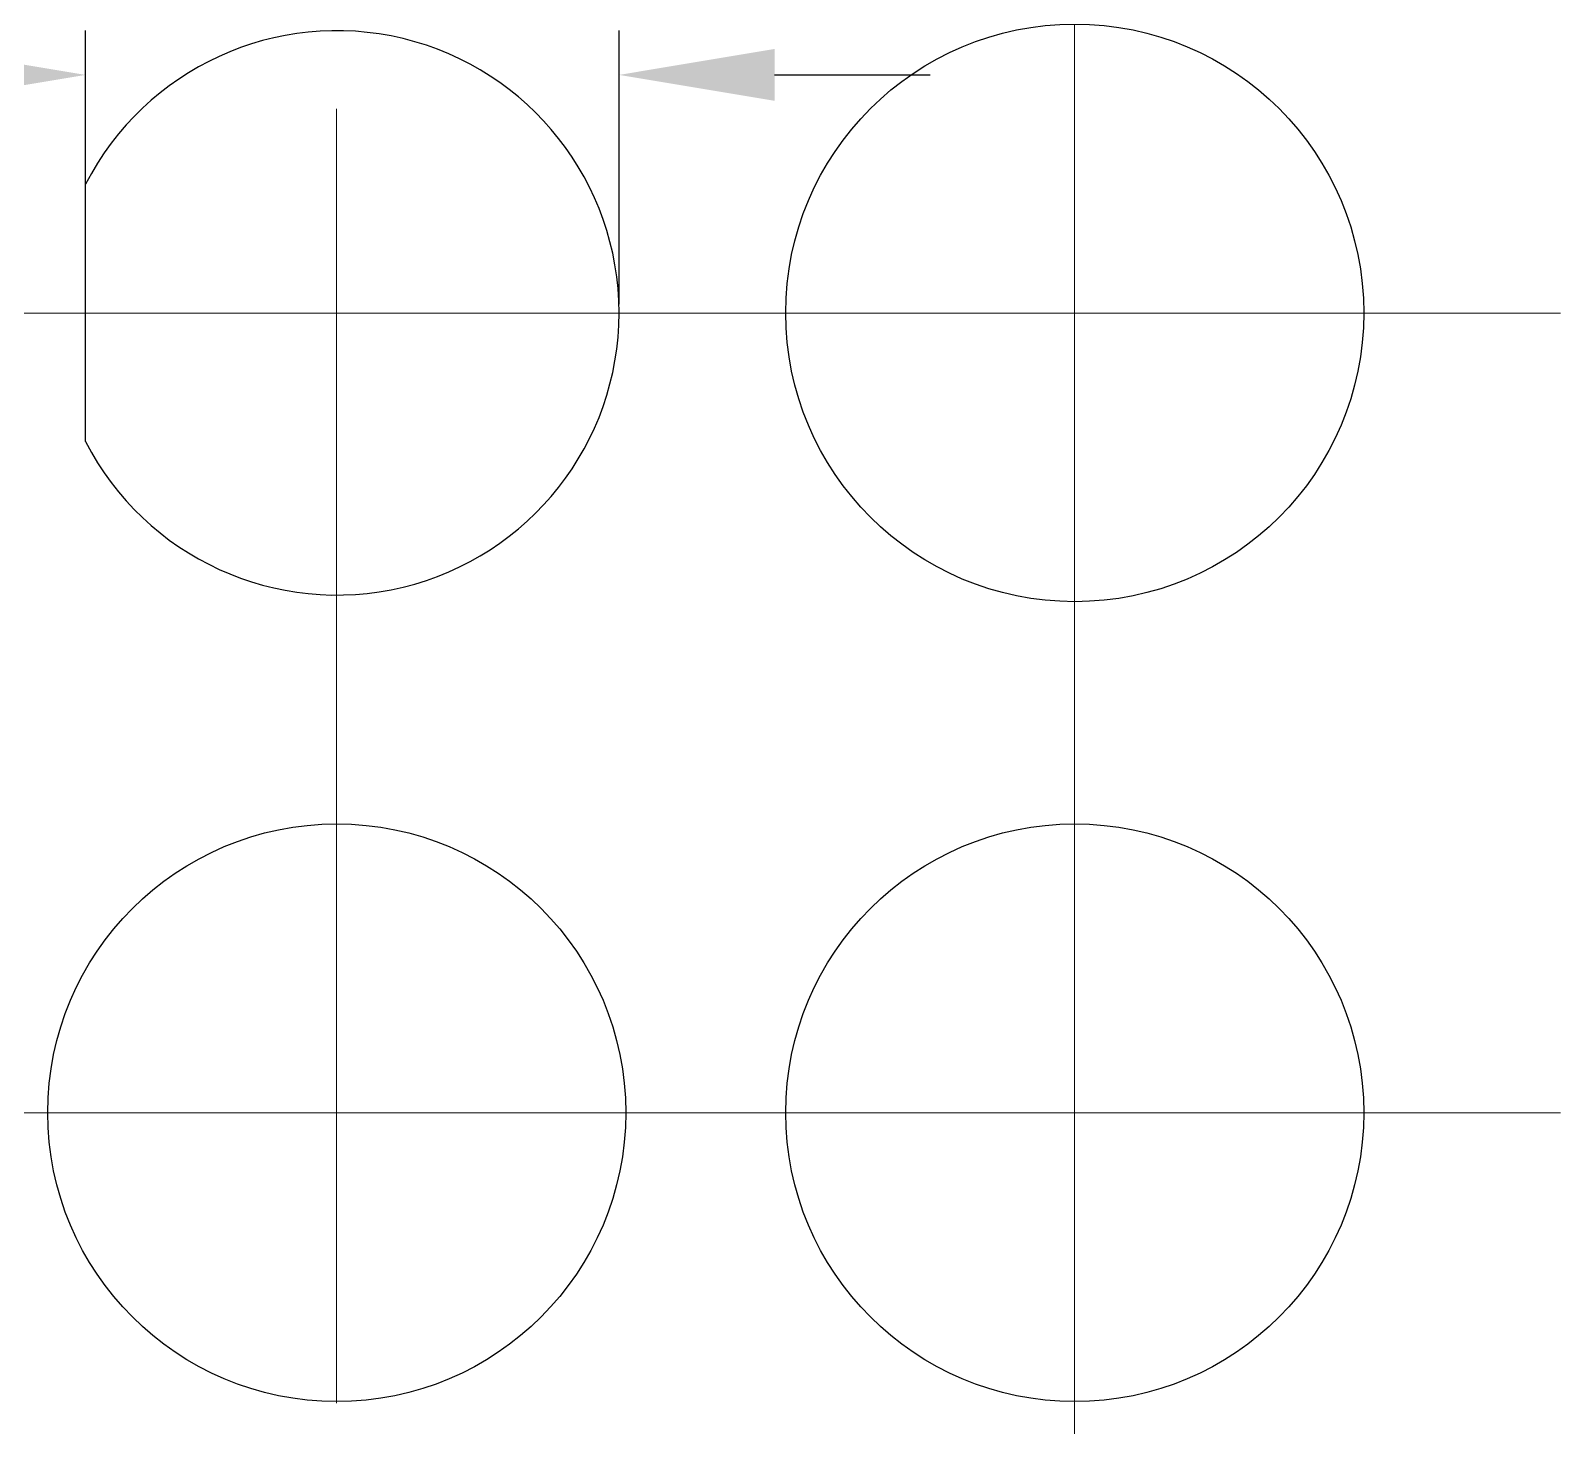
# Model space of a CAD drawing. Extents: x 20 to 957, y -67 to 697.
# Drawn here: x 119.08 to 153.49, y 164.44 to 195.88 of the extents above; entities that cross this region are included whole.
import ezdxf
from ezdxf.enums import TextEntityAlignment as Align

# ---------------------------------------------------------------- set-up
doc = ezdxf.new("R2010")
doc.units = 0
doc.header["$MEASUREMENT"] = 0
doc.layers.get('0').update_dxf_attribs({"linetype": 'CONTINUOUS'})
doc.layers.get('DEFPOINTS').update_dxf_attribs({"linetype": 'CONTINUOUS'})
doc.layers.add('DIM', color=1, linetype='CONTINUOUS', lineweight=13)
doc.layers.add('EMNE', color=3, linetype='CONTINUOUS', lineweight=30)
doc.styles.get("Standard").update_dxf_attribs({"font": 'ARIAL.TTF'})
doc.dimstyles.get("Standard").update_dxf_attribs({"dimtxt": 0.18, "dimasz": 0.18, "dimexe": 0.18, "dimexo": 0.0625, "dimgap": 0.09, "dimtad": 0, "dimtih": 1, "dimtoh": 1, "dimdec": 4, "dimzin": 0, "dimdsep": 46, "dimtxsty": 'Standard', "dimcen": 0.09, "dimadec": 0, "dimazin": 0, "dimtfac": 1, "dimtdec": 4, "dimtofl": 0, "dimtmove": 0, "dimatfit": 3, "dimfxl": 0, "dimtolj": 1, "dimtzin": 0, "dimarcsym": 0})

# ---------------------------------------------------------------- blocks, each defined once
blk = doc.blocks.new('*D62')
at = {"color": 0, "linetype": 'ByBlock'}
for p, q in [((116.314, 139.425), (116.314, 145.581)), ((128.314, 139.425), (128.314, 145.581)), ((112.814, 144.581), (109.314, 144.581)), ((131.814, 144.581), (135.314, 144.581))]:
    blk.add_line(p, q, dxfattribs=at)
for points in [[(112.814, 145.165), (112.814, 143.998), (116.314, 144.581)], [(131.814, 145.165), (131.814, 143.998), (128.314, 144.581)]]:
    blk.add_solid(points, dxfattribs=at)
at = {"layer": 'DEFPOINTS', "color": 0, "linetype": 'ByBlock'}
for p in [(128.314, 144.581), (116.314, 138.425), (128.314, 138.425)]:
    blk.add_point(p, dxfattribs=at)
at = {"color": 0, "linetype": 'ByBlock'}
blk.add_text('12.00', height=3, dxfattribs=at).set_placement((122.314, 147.581), align=Align.MIDDLE_CENTER)

msp = doc.modelspace()

# ---------------------------------------------------------------- linework, layer by layer
at = {"layer": 'DIM', "color": 1, "linetype": 'Continuous'}
for p, q in [((142.55964, 179.60509), (142.55964, 199.89725)), ((153.48749, 189.52192), (115.5028, 189.52192)), ((142.55964, 161.60509), (142.55964, 181.89725)), ((125.95964, 164.99169), (125.95964, 178.83558)), ((136.88749, 171.52192), (115.77218, 171.52192)), ((153.48749, 171.52192), (132.37218, 171.52192))]:
    msp.add_line(p, q, dxfattribs=at)
at = {"layer": 'DIM'}
msp.add_line((125.95964, 178.83558), (125.95964, 194.11948), dxfattribs=at)
at = {"layer": 'EMNE'}
msp.add_line((120.31412, 186.62844), (120.31412, 192.42499), dxfattribs=at)
for centre in [(142.56412, 189.52671), (125.96412, 171.52671), (142.56412, 171.52671)]:
    msp.add_circle(centre, 6.5, dxfattribs=at)
msp.add_arc((125.96412, 189.52671), 6.35, 207.156421, 152.843579, dxfattribs=at)

# ---------------------------------------------------------------- dimensions: what is measured, and where the dimension line sits
at = {"layer": 'DIM'}
dim = msp.add_linear_dim(base=(132.31412, 194.88229), p1=(120.31412, 188.72592), p2=(132.31412, 188.72592), dimstyle='Standard', dxfattribs=at)
dim.commit()
dim.dimension.update_dxf_attribs({"geometry": '*D62', "text_midpoint": (126.31412, 197.88229), "insert": (4, 50.30093)})

doc.saveas('drawing.dxf')
